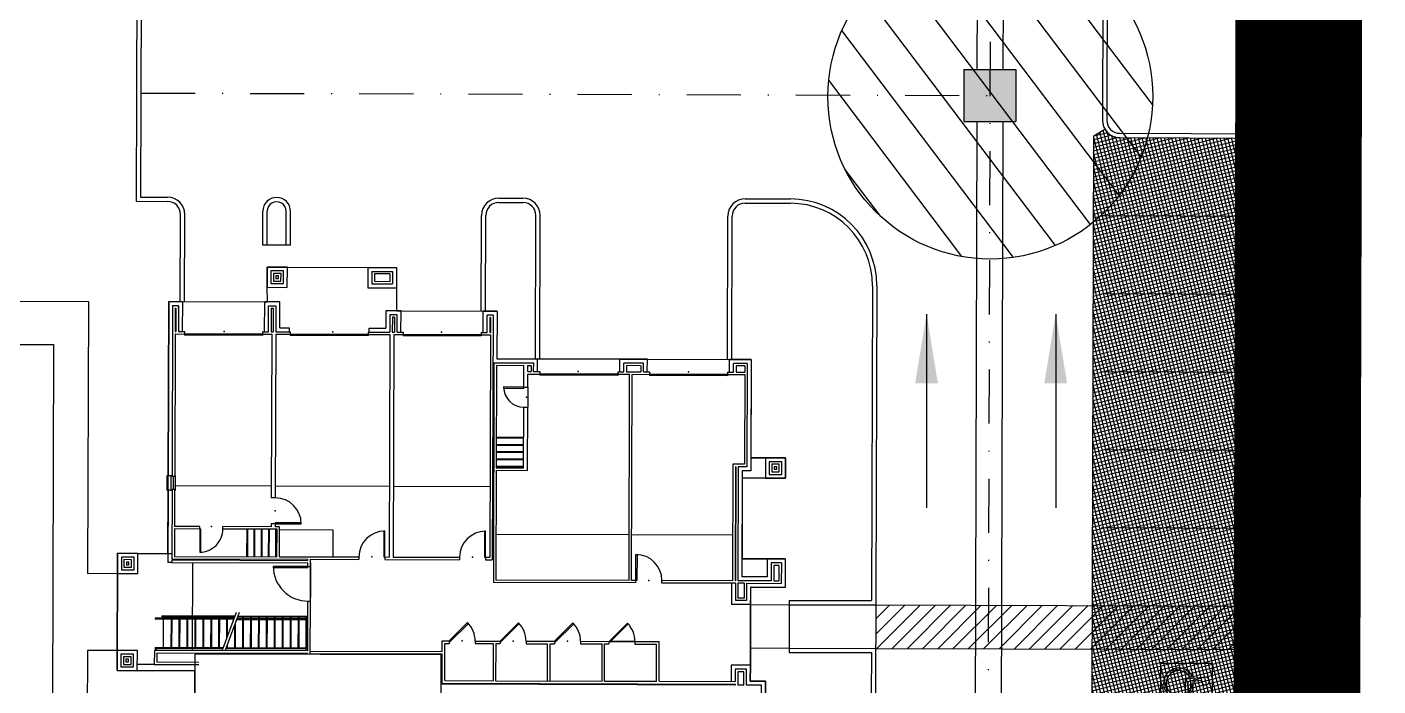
# Model space of a CAD drawing. Header units: feet. Extents: x 26064 to 27719, y 16802 to 28989.
# Drawn here: x 27424.1 to 27580, y 17279 to 17355 of the extents above; entities that cross this region are included whole.
import ezdxf

# ---------------------------------------------------------------- set-up
doc = ezdxf.new("R2010")
doc.units = ezdxf.units.FT
doc.header["$LTSCALE"] = 50
doc.header["$MEASUREMENT"] = 0
doc.header["$PDSIZE"] = -0.5
for name, pattern in [('CENTERPL', [0.25, 0.125, -0.0625, 0, -0.0625]), ('DASHED', [0.75, 0.5, -0.25]), ('HIDDEN', [0.375, 0.25, -0.125])]:
    doc.linetypes.add(name, pattern=pattern)
for name, color, linetype in [('BUILDING-INTERIOR', 251, 'Continuous'), ('BUILDINGS', 5, 'Continuous'), ('CL-ROADS', 9, 'CENTERPL'), ('CONC-5INCH-BOUNDS', 251, 'Continuous'), ('CONC-5INCH-HATCH', 251, 'Continuous'), ('CURB-B', 4, 'Continuous'), ('CURB-F', 32, 'Continuous'), ('DEMO-UTILITY', 1, 'Continuous'), ('FENCES-CHAIN', 6, 'FENCE-CHAIN'), ('INLET PROTECTION', 1, 'HIDDEN'), ('INLET-HATCH', 9, 'Continuous'), ('PAINT-MARKINGS', 32, 'Continuous'), ('PARKSTRIPES', 32, 'Continuous'), ('SD-OUTER', 6, 'Continuous'), ('SD-STRUCTURE', 6, 'Continuous'), ('SIDEWALK', 9, 'Continuous'), ('SILT FENCE', 200, 'Continuous'), ('SILT_FENCE', 1, 'HIDDEN')]:
    doc.layers.add(name, color=color, linetype=linetype)
doc.styles.add('ls80', font='simplex', dxfattribs={"oblique": 15, "height": 4})
doc.linetypes.add('FENCE-CHAIN', pattern='A,1,0,[133,ltypeshp.shx,S=0.05,R=0,X=0,Y=0],-0.1', length=1.1)
doc.dimstyles.new('dim', dxfattribs={"dimtxt": 0.18, "dimasz": 0.16, "dimexe": 0.0625, "dimexo": 0.0625, "dimgap": 0.03, "dimtad": 3, "dimdec": 4, "dimzin": 0, "dimdsep": 46, "dimtxsty": 'ls80', "dimcen": 0.09, "dimclrd": 256, "dimclre": 256, "dimclrt": 256, "dimaunit": 1, "dimadec": 4, "dimazin": 0, "dimtfac": 1, "dimtdec": 4, "dimtofl": 0, "dimtmove": 2, "dimatfit": 3, "dimfxl": 0, "dimtolj": 1, "dimtzin": 0, "dimlwd": -1, "dimlwe": -1, "dimarcsym": 0})

# ---------------------------------------------------------------- blocks, each defined once
blk = doc.blocks.new('ADA-marking')
for p, q in [((-2.84, 3), (-2.84, -3)), ((2.84, 3), (-2.84, 3)), ((-1.26, 2.37), (-1.04, -0.16)), ((-0.89, 1.74), (-0.81, 0.79)), ((2.84, -3), (2.84, 3)), ((-1.4, 0.7), (-1.37, 0.35)), ((0.32, 0.79), (-0.81, 0.79)), ((-0.78, 0.47), (-0.75, 0.16)), ((-0.78, 0.47), (0.32, 0.47)), ((-0.75, 0.16), (0.74, 0.16)), ((0.32, 0.47), (0.32, 0.79)), ((0.74, 0.16), (1.68, -1.69)), ((-1.04, -0.16), (0.54, -0.16)), ((0.54, -0.16), (1.53, -2.1)), ((0.81, -1.32), (1, -1.68)), ((1.68, -1.69), (2.14, -1.48)), ((2.14, -1.48), (2.27, -1.77)), ((-2.84, -3), (2.84, -3)), ((1.53, -2.1), (2.27, -1.77))]:
    blk.add_line(p, q)
for centre, radius, start, end in [((-0.85, 2.19), 0.454, 264.3974, 156.5932), ((-0.57, -0.87), 1.77, 117.8826, 332.6359), ((-0.57, -0.87), 1.46, 123.2395, 342.159)]:
    blk.add_arc(centre, radius, start, end)

msp = doc.modelspace()

# ---------------------------------------------------------------- hatches: boundary and pattern name
at = {"layer": 'CONC-5INCH-HATCH'}
h = msp.add_hatch(dxfattribs=at)
h.set_pattern_fill('ANSI37', scale=3.33, angle=329.2625, style=0)
edge = h.paths.add_edge_path()
edge.add_line((27548.291, 17264.26643), (27547.01055, 17265.04775))
edge.add_line((27547.01055, 17265.04775), (27547.23289, 17342.43959))
edge.add_line((27547.23289, 17342.43959), (27548.52035, 17343.20491))
edge.add_arc((27550.24146, 17344.22364), 2, 210.6214424, 269.8327778)
edge.add_line((27550.23562, 17342.22364), (27566.22835, 17342.17697))
edge.add_line((27566.22835, 17342.17697), (27566.00362, 17265.1773))
edge.add_line((27566.00362, 17265.1773), (27550.00369, 17265.22399))
edge.add_arc((27549.99785, 17263.224), 2, 89.8327778, 136.2115479)
edge.add_line((27548.55405, 17264.608), (27548.291, 17264.26643))
at = {"layer": 'INLET PROTECTION', "linetype": 'Continuous'}
h = msp.add_hatch(dxfattribs=at)
h.set_pattern_fill('ANSI31', scale=37.499998, angle=262.0889784, style=0)
h.set_pattern_definition([(307.088978, (51646.2888, -5917.764), (3.7392183, 2.82681806), [])])
edge = h.paths.add_edge_path()
edge.add_arc((27535.3005, 17346.96236), 18.75, 0, 360)
at = {"layer": 'PAINT-MARKINGS'}
h = msp.add_hatch(dxfattribs=at)
h.set_pattern_fill('ANSI31', scale=10, style=0)
h.paths.add_polyline_path([(27566.05615, 17283.17722), (27566.07075, 17288.1772), (27522.08853, 17288.30556), (27522.07394, 17283.30558)])

# ---------------------------------------------------------------- linework, layer by layer
at = {"layer": 'BUILDING-INTERIOR', "color": 7, "ltscale": 12}
for p, q in [((27451.82003, 17327.28774), (27451.81322, 17324.9553)), ((27454.15246, 17327.28093), (27451.82003, 17327.28774)), ((27454.14566, 17324.94849), (27454.15246, 17327.28093)), ((27454.88135, 17327.2788), (27463.9612, 17327.2523)), ((27463.46139, 17327.25376), (27463.45452, 17324.9005)), ((27463.46139, 17327.25376), (27466.75179, 17327.24416)), ((27466.75179, 17327.24416), (27466.74492, 17324.8909)), ((27452.25608, 17326.84913), (27452.25183, 17325.39136)), ((27453.71385, 17326.84488), (27452.25608, 17326.84913)), ((27452.54679, 17326.55672), (27452.54423, 17325.68206)), ((27452.54423, 17325.68206), (27453.4189, 17325.67951)), ((27453.42145, 17326.55417), (27452.54679, 17326.55672)), ((27452.83749, 17326.26432), (27452.83664, 17325.97276)), ((27452.83664, 17325.97276), (27453.12819, 17325.97191)), ((27453.12904, 17326.26347), (27452.83749, 17326.26432)), ((27453.12819, 17325.97191), (27453.12904, 17326.26347)), ((27453.4189, 17325.67951), (27453.42145, 17326.55417)), ((27453.7096, 17325.3871), (27453.71385, 17326.84488)), ((27463.91821, 17326.79427), (27463.91402, 17325.35732)), ((27463.91821, 17326.79427), (27466.2923, 17326.78734)), ((27464.20891, 17326.50185), (27464.20642, 17325.64802)), ((27464.20642, 17325.64802), (27465.9974, 17325.6428)), ((27465.99989, 17326.49662), (27464.20891, 17326.50185)), ((27465.99989, 17326.49662), (27465.9974, 17325.6428)), ((27466.2923, 17326.78734), (27466.2881, 17325.35039)), ((27451.81322, 17324.9553), (27454.14566, 17324.94849)), ((27452.25183, 17325.39136), (27453.7096, 17325.3871)), ((27463.45452, 17324.9005), (27466.74492, 17324.8909)), ((27463.91402, 17325.35732), (27466.2881, 17325.35039)), ((27440.45856, 17323.3224), (27440.39985, 17303.20514)), ((27440.45856, 17323.3224), (27442.04129, 17323.31778)), ((27440.91538, 17322.86291), (27440.85776, 17303.12049)), ((27440.91538, 17322.86291), (27441.58179, 17322.86096)), ((27441.20608, 17322.5705), (27441.19818, 17319.86321)), ((27441.20608, 17322.5705), (27441.28938, 17322.57026)), ((27441.28938, 17322.57026), (27441.28148, 17319.86297)), ((27441.58155, 17322.77766), (27441.57304, 17319.86212)), ((27441.58094, 17322.56941), (27441.58179, 17322.86096)), ((27442.04129, 17323.31778), (27442.03119, 17319.86078)), ((27442.04129, 17323.31778), (27451.53763, 17323.29007)), ((27451.52754, 17319.83306), (27451.53763, 17323.29007)), ((27453.28696, 17323.28496), (27451.53763, 17323.29007)), ((27451.9857, 17319.83173), (27451.99445, 17322.83057)), ((27451.99445, 17322.83057), (27452.82746, 17322.82814)), ((27452.28516, 17322.53817), (27452.27725, 17319.83088)), ((27452.28516, 17322.53817), (27452.53506, 17322.53744)), ((27452.53506, 17322.53744), (27452.52716, 17319.83015)), ((27452.82746, 17322.82814), (27452.81871, 17319.8293)), ((27453.27821, 17320.28612), (27453.28696, 17323.28496)), ((27465.52933, 17322.24961), (27465.5235, 17320.25038)), ((27467.27868, 17322.2445), (27465.52933, 17322.24961)), ((27465.98615, 17321.79011), (27465.98032, 17319.79088)), ((27466.81918, 17321.78768), (27465.98615, 17321.79011)), ((27466.27686, 17321.49771), (27466.27187, 17319.79003)), ((27466.52678, 17321.49698), (27466.27686, 17321.49771)), ((27466.52678, 17321.49698), (27466.52179, 17319.7893)), ((27466.81335, 17319.78845), (27466.81918, 17321.78768)), ((27467.2715, 17319.78711), (27467.27868, 17322.2445)), ((27467.27868, 17322.2445), (27476.77503, 17322.21678)), ((27476.76785, 17319.7594), (27476.77503, 17322.21679)), ((27478.35774, 17322.21217), (27476.77503, 17322.21679)), ((27477.22601, 17319.75806), (27477.23185, 17321.75729)), ((27477.89824, 17321.75535), (27477.23185, 17321.75729)), ((27477.52255, 17321.46488), (27477.51757, 17319.75721)), ((27477.60584, 17321.46464), (27477.52255, 17321.46488)), ((27477.60584, 17321.46464), (27477.60085, 17319.75697)), ((27477.89824, 17321.75535), (27477.81583, 17293.5162)), ((27478.35774, 17322.21217), (27478.34169, 17316.71428)), ((27441.19733, 17319.57166), (27441.14931, 17303.11964)), ((27441.19733, 17319.57166), (27442.28025, 17319.5685)), ((27441.19818, 17319.86321), (27441.28148, 17319.86297)), ((27441.57304, 17319.86212), (27442.2811, 17319.86005)), ((27442.28025, 17319.5685), (27442.27988, 17319.44354)), ((27451.27642, 17319.41729), (27442.27988, 17319.44354)), ((27442.2811, 17319.86005), (27442.28025, 17319.5685)), ((27451.27679, 17319.54224), (27442.28025, 17319.5685)), ((27451.27679, 17319.54224), (27451.27642, 17319.41729)), ((27451.27764, 17319.83379), (27451.27679, 17319.54224)), ((27451.27679, 17319.54224), (27452.3597, 17319.53908)), ((27451.27764, 17319.83379), (27451.9857, 17319.83173)), ((27452.27725, 17319.83088), (27452.52716, 17319.83015)), ((27452.3597, 17319.53908), (27452.30464, 17300.67133)), ((27452.81786, 17319.53774), (27452.76279, 17300.66999)), ((27452.81786, 17319.53774), (27454.48389, 17319.53288)), ((27452.81871, 17319.8293), (27454.48474, 17319.82443)), ((27453.27821, 17320.28612), (27454.36112, 17320.28296)), ((27454.36112, 17320.28296), (27454.35979, 17319.8248)), ((27454.48389, 17319.53288), (27454.48352, 17319.40793)), ((27463.48007, 17319.38167), (27454.48352, 17319.40793)), ((27454.48474, 17319.82443), (27454.48389, 17319.53288)), ((27463.48043, 17319.50662), (27454.48389, 17319.53288)), ((27463.48043, 17319.50662), (27463.48007, 17319.38167)), ((27463.48128, 17319.79818), (27463.48043, 17319.50662)), ((27463.48043, 17319.50662), (27465.97947, 17319.49933)), ((27463.48128, 17319.79818), (27465.98032, 17319.79088)), ((27463.60623, 17319.79781), (27463.60757, 17320.25597)), ((27463.60757, 17320.25597), (27465.5235, 17320.25038)), ((27465.97947, 17319.49933), (27465.90459, 17293.84252)), ((27466.27187, 17319.79003), (27466.52179, 17319.7893)), ((27466.43763, 17319.49799), (27466.36275, 17293.84119)), ((27466.43763, 17319.49799), (27467.52054, 17319.49483)), ((27466.81335, 17319.78845), (27467.52139, 17319.78638)), ((27467.52054, 17319.49483), (27467.52018, 17319.36988)), ((27476.51672, 17319.34362), (27467.52018, 17319.36988)), ((27467.52139, 17319.78638), (27467.52054, 17319.49483)), ((27476.51708, 17319.46857), (27467.52054, 17319.49483)), ((27476.51708, 17319.46857), (27476.51672, 17319.34362)), ((27476.51794, 17319.76013), (27476.51708, 17319.46857)), ((27476.51708, 17319.46857), (27477.6, 17319.46541)), ((27476.51794, 17319.76013), (27477.22601, 17319.75806)), ((27477.51757, 17319.75721), (27477.60085, 17319.75697)), ((27477.6, 17319.46541), (27477.52512, 17293.80861)), ((27478.00715, 17316.2571), (27477.93312, 17290.89184)), ((27478.00715, 17316.2571), (27482.58873, 17316.24372)), ((27478.34169, 17316.71428), (27483.04822, 17316.70054)), ((27482.58581, 17315.24411), (27482.58873, 17316.24372)), ((27483.04397, 17315.24277), (27483.04822, 17316.70054)), ((27492.54457, 17316.67283), (27483.04822, 17316.70054)), ((27492.54032, 17315.21506), (27492.54457, 17316.67283)), ((27495.71002, 17316.66359), (27492.54457, 17316.67283)), ((27492.99847, 17315.21372), (27493.00139, 17316.21334)), ((27495.25052, 17316.20677), (27493.00139, 17316.21334)), ((27495.24761, 17315.20715), (27495.25052, 17316.20677)), ((27495.70576, 17315.20582), (27495.71002, 17316.66359)), ((27495.71002, 17316.66359), (27505.20637, 17316.63587)), ((27505.20211, 17315.1781), (27505.20637, 17316.63587)), ((27507.70541, 17316.62858), (27505.20637, 17316.63587)), ((27505.66027, 17315.17676), (27505.66319, 17316.17638)), ((27507.24592, 17316.17176), (27505.66319, 17316.17638)), ((27507.24592, 17316.17176), (27507.21115, 17304.25967)), ((27507.70541, 17316.62858), (27507.66797, 17303.80018)), ((27478.29785, 17315.96469), (27478.26333, 17304.1359)), ((27478.29785, 17315.96469), (27481.46331, 17315.95545)), ((27481.45602, 17313.45641), (27481.46331, 17315.95545)), ((27481.91417, 17313.45507), (27481.91855, 17314.9545)), ((27481.91855, 17314.9545), (27483.29302, 17314.95049)), ((27481.9194, 17315.24606), (27481.92146, 17315.95411)), ((27481.9194, 17315.24606), (27482.29425, 17315.24496)), ((27481.92146, 17315.95411), (27482.29632, 17315.95302)), ((27482.29632, 17315.95302), (27482.29425, 17315.24496)), ((27482.58581, 17315.24411), (27483.29387, 17315.24204)), ((27483.29302, 17314.95049), (27483.29265, 17314.82554)), ((27492.2892, 17314.79928), (27483.29265, 17314.82554)), ((27483.29387, 17315.24204), (27483.29302, 17314.95049)), ((27492.28956, 17314.92423), (27483.29302, 17314.95049)), ((27492.28956, 17314.92423), (27492.2892, 17314.79928)), ((27492.29041, 17315.21579), (27492.28956, 17314.92423)), ((27492.28956, 17314.92423), (27493.66403, 17314.92022)), ((27492.29041, 17315.21579), (27492.99847, 17315.21372)), ((27493.29209, 17315.92093), (27493.29003, 17315.21287)), ((27493.29003, 17315.21287), (27494.95605, 17315.20801)), ((27494.95812, 17315.91607), (27493.29209, 17315.92093)), ((27493.59462, 17291.13769), (27493.66403, 17314.92022)), ((27493.88618, 17291.13684), (27493.95559, 17314.91937)), ((27493.95559, 17314.91937), (27495.95482, 17314.91353)), ((27494.95812, 17315.91607), (27494.95605, 17315.20801)), ((27495.24761, 17315.20715), (27495.95567, 17315.20509)), ((27495.95482, 17314.91353), (27495.95445, 17314.78858)), ((27504.95099, 17314.76232), (27495.95445, 17314.78858)), ((27495.95567, 17315.20509), (27495.95482, 17314.91353)), ((27504.95136, 17314.88728), (27495.95482, 17314.91353)), ((27504.95136, 17314.88728), (27504.95099, 17314.76232)), ((27504.95221, 17315.17883), (27504.95136, 17314.88728)), ((27504.95136, 17314.88728), (27506.95059, 17314.88144)), ((27504.95221, 17315.17883), (27505.66027, 17315.17676)), ((27505.95389, 17315.88397), (27505.95183, 17315.17591)), ((27505.95183, 17315.17591), (27506.95144, 17315.17299)), ((27506.95351, 17315.88105), (27505.95389, 17315.88397)), ((27506.95059, 17314.88144), (27506.92045, 17304.55208)), ((27506.95351, 17315.88105), (27506.95144, 17315.17299)), ((27479.12358, 17313.46322), (27479.12321, 17313.33827)), ((27479.12321, 17313.33827), (27481.45565, 17313.33146)), ((27481.45602, 17313.45641), (27479.12358, 17313.46322)), ((27481.45565, 17313.33146), (27481.45602, 17313.45641)), ((27481.45602, 17313.45641), (27481.91417, 17313.45507)), ((27481.91417, 17313.45507), (27481.90737, 17311.12264)), ((27481.42879, 17304.12666), (27481.44921, 17311.12397)), ((27481.44921, 17311.12397), (27481.90737, 17311.12264)), ((27481.88609, 17303.83377), (27481.90737, 17311.12264)), ((27481.43657, 17306.7923), (27478.27111, 17306.80155)), ((27481.439, 17307.62532), (27478.27355, 17307.63456)), ((27481.43413, 17305.95929), (27478.26868, 17305.96853)), ((27509.31754, 17305.2948), (27507.67235, 17305.29961)), ((27509.33831, 17305.27392), (27509.3315, 17302.94148)), ((27511.67075, 17305.26711), (27509.33831, 17305.27392)), ((27511.66394, 17302.93467), (27511.67075, 17305.26711)), ((27478.26248, 17303.84434), (27478.22552, 17291.18255)), ((27478.26248, 17303.84434), (27481.88609, 17303.83377)), ((27478.26334, 17304.1359), (27481.42879, 17304.12666)), ((27481.42927, 17304.29327), (27478.26382, 17304.30251)), ((27481.4317, 17305.12628), (27478.26625, 17305.13552)), ((27505.58762, 17304.55597), (27505.54836, 17291.10281)), ((27506.92045, 17304.55208), (27505.58762, 17304.55597)), ((27505.87833, 17304.26356), (27505.83991, 17291.10195)), ((27505.91998, 17304.26344), (27505.87833, 17304.26356)), ((27505.91998, 17304.26344), (27505.88157, 17291.10183)), ((27506.21154, 17304.26259), (27506.17313, 17291.10098)), ((27507.21115, 17304.25967), (27506.21154, 17304.26259)), ((27506.66836, 17303.8031), (27506.63262, 17291.5578)), ((27507.66797, 17303.80018), (27506.66836, 17303.8031)), ((27509.77436, 17304.83531), (27509.77011, 17303.37754)), ((27511.23214, 17304.83106), (27509.77436, 17304.83531)), ((27510.06506, 17304.5429), (27510.06251, 17303.66824)), ((27510.06251, 17303.66824), (27510.93718, 17303.66569)), ((27510.93973, 17304.54035), (27510.06506, 17304.5429)), ((27510.35577, 17304.2505), (27510.35492, 17303.95894)), ((27510.35492, 17303.95894), (27510.64647, 17303.95809)), ((27510.64732, 17304.24965), (27510.35577, 17304.2505)), ((27510.64647, 17303.95809), (27510.64732, 17304.24965)), ((27510.93718, 17303.66569), (27510.93973, 17304.54035)), ((27511.22788, 17303.37328), (27511.23214, 17304.83106)), ((27440.23324, 17303.20562), (27440.22838, 17301.53959)), ((27440.39985, 17303.20514), (27440.23324, 17303.20562)), ((27440.858, 17303.2038), (27440.39985, 17303.20514)), ((27440.6914, 17303.20428), (27440.68654, 17301.53825)), ((27440.858, 17303.2038), (27440.6914, 17303.20428)), ((27441.14931, 17303.11964), (27440.85776, 17303.12049)), ((27440.98271, 17303.12013), (27440.97834, 17301.6207)), ((27441.01999, 17301.62058), (27441.02436, 17303.12001)), ((27441.14625, 17302.07838), (27452.30865, 17302.0458)), ((27441.23286, 17303.2027), (27441.14956, 17303.20295)), ((27441.22799, 17301.53667), (27441.23286, 17303.2027)), ((27509.31061, 17302.92072), (27506.6658, 17302.92844)), ((27509.3315, 17302.94148), (27511.66394, 17302.93467)), ((27509.77011, 17303.37754), (27511.22788, 17303.37328)), ((27440.39498, 17301.53911), (27440.22838, 17301.53959)), ((27440.39498, 17301.53911), (27440.37067, 17293.20898)), ((27440.85314, 17301.53777), (27440.39498, 17301.53911)), ((27440.68654, 17301.53825), (27440.85314, 17301.53777)), ((27440.85338, 17301.62107), (27440.83004, 17293.62415)), ((27441.14494, 17301.62022), (27440.85338, 17301.62107)), ((27441.14494, 17301.62022), (27441.13254, 17297.37186)), ((27441.1447, 17301.53692), (27441.22799, 17301.53667)), ((27452.76279, 17300.66999), (27452.30464, 17300.67133)), ((27452.76681, 17302.04447), (27465.92841, 17302.00605)), ((27466.38657, 17302.00472), (27477.54895, 17301.97214)), ((27452.29589, 17297.67248), (27452.29491, 17297.33928)), ((27452.75404, 17297.67115), (27452.29589, 17297.67248)), ((27452.75404, 17297.67115), (27452.75307, 17297.33794)), ((27452.75441, 17297.7961), (27452.75404, 17297.67115)), ((27452.75404, 17297.67115), (27455.75289, 17297.66239)), ((27455.75325, 17297.78734), (27452.75441, 17297.7961)), ((27455.75289, 17297.66239), (27455.75325, 17297.78734)), ((27441.13169, 17297.0803), (27441.12245, 17293.91485)), ((27444.04724, 17297.07179), (27441.13169, 17297.0803)), ((27444.04809, 17297.36335), (27441.13254, 17297.37186)), ((27444.04724, 17297.07179), (27444.03946, 17294.40615)), ((27444.04724, 17297.07179), (27444.04809, 17297.36335)), ((27444.17219, 17297.07143), (27444.04724, 17297.07179)), ((27444.16441, 17294.40579), (27444.17219, 17297.07143)), ((27446.71288, 17297.06401), (27446.71373, 17297.35557)), ((27452.96048, 17297.04578), (27446.71288, 17297.06401)), ((27452.29491, 17297.33928), (27446.71373, 17297.35557)), ((27449.46182, 17297.05599), (27449.45258, 17293.89054)), ((27450.29484, 17297.05356), (27450.28559, 17293.88811)), ((27451.12785, 17297.05113), (27451.11861, 17293.88567)), ((27451.96086, 17297.04869), (27451.95162, 17293.88324)), ((27453.25288, 17297.33648), (27452.75307, 17297.33794)), ((27452.79387, 17297.04626), (27452.78463, 17293.88081)), ((27452.95124, 17293.88033), (27452.96048, 17297.04578)), ((27453.2428, 17293.87948), (27453.25288, 17297.33648)), ((27459.45774, 17296.94351), (27453.25179, 17296.96163)), ((27459.44874, 17293.86137), (27459.45774, 17296.94351)), ((27465.28858, 17296.84319), (27465.27983, 17293.84435)), ((27465.41353, 17296.84283), (27465.28858, 17296.84319)), ((27465.40478, 17293.84398), (27465.41353, 17296.84283)), ((27476.90911, 17296.80928), (27476.90036, 17293.81043)), ((27477.03407, 17296.80891), (27476.90911, 17296.80928)), ((27477.02531, 17293.81007), (27477.03407, 17296.80891)), ((27478.24096, 17296.47219), (27493.61006, 17296.42733)), ((27493.90161, 17296.42648), (27505.5638, 17296.39244)), ((27434.56346, 17294.2672), (27434.55665, 17291.93477)), ((27436.8959, 17294.26039), (27434.56346, 17294.2672)), ((27436.88909, 17291.92796), (27436.8959, 17294.26039)), ((27444.03946, 17294.40615), (27444.16441, 17294.40579)), ((27434.99951, 17293.82859), (27434.99526, 17292.37082)), ((27436.45729, 17293.82434), (27434.99951, 17293.82859)), ((27435.29022, 17293.53619), (27435.28767, 17292.66152)), ((27436.16488, 17293.53364), (27435.29022, 17293.53619)), ((27435.58092, 17293.24378), (27435.58007, 17292.95223)), ((27435.58007, 17292.95223), (27435.87162, 17292.95138)), ((27435.87247, 17293.24293), (27435.58092, 17293.24378)), ((27435.87162, 17292.95138), (27435.87247, 17293.24293)), ((27436.16233, 17292.65897), (27436.16488, 17293.53364)), ((27436.45303, 17292.36657), (27436.45729, 17293.82434)), ((27436.87501, 17294.23963), (27440.8318, 17294.22808)), ((27440.82883, 17293.20764), (27440.37067, 17293.20898)), ((27440.82968, 17293.4992), (27440.82883, 17293.20764)), ((27440.82883, 17293.20764), (27456.53114, 17293.16181)), ((27440.82968, 17293.4992), (27456.53199, 17293.45337)), ((27440.83004, 17293.62415), (27456.53235, 17293.57832)), ((27441.12245, 17293.91485), (27452.95124, 17293.88033)), ((27452.53146, 17292.75698), (27452.53109, 17292.63203)), ((27456.52992, 17292.74532), (27452.53146, 17292.75698)), ((27453.2428, 17293.87948), (27462.40593, 17293.85273)), ((27456.52956, 17292.62036), (27456.52992, 17292.74532)), ((27456.52992, 17292.74532), (27456.53114, 17293.16181)), ((27456.52992, 17292.74532), (27456.82148, 17292.74447)), ((27456.53199, 17293.45337), (27456.53235, 17293.57832)), ((27456.80981, 17288.746), (27456.82148, 17292.74447)), ((27456.82269, 17293.16097), (27456.81102, 17289.16251)), ((27456.82148, 17292.74447), (27456.82391, 17293.57747)), ((27456.82391, 17293.57747), (27462.40508, 17293.56118)), ((27462.40593, 17293.85273), (27462.40508, 17293.56118)), ((27465.27983, 17293.84435), (27465.40478, 17293.84398)), ((27465.40478, 17293.84398), (27465.40393, 17293.55243)), ((27465.40393, 17293.55243), (27474.02561, 17293.52726)), ((27465.40478, 17293.84398), (27465.90459, 17293.84252)), ((27466.36274, 17293.84119), (27474.02647, 17293.81882)), ((27474.02647, 17293.81882), (27474.02561, 17293.52726)), ((27476.90036, 17293.81043), (27477.02531, 17293.81007)), ((27477.02531, 17293.81007), (27477.02446, 17293.51851)), ((27477.02446, 17293.51851), (27477.81583, 17293.5162)), ((27477.02531, 17293.81007), (27477.52512, 17293.80861)), ((27494.38598, 17291.13538), (27494.39473, 17294.13423)), ((27494.39473, 17294.13423), (27494.51969, 17294.13386)), ((27494.51969, 17294.13386), (27494.51094, 17291.13502)), ((27509.55423, 17293.63183), (27506.6387, 17293.64033)), ((27509.55423, 17293.63183), (27509.54816, 17291.54929)), ((27511.63677, 17293.62575), (27509.55423, 17293.63183)), ((27510.01105, 17293.17233), (27510.00498, 17291.0898)), ((27511.17727, 17293.16893), (27510.01105, 17293.17233)), ((27510.30176, 17292.87993), (27510.29653, 17291.08895)), ((27510.88487, 17292.87822), (27510.30176, 17292.87993)), ((27510.88487, 17292.87822), (27510.87964, 17291.08725)), ((27511.17727, 17293.16893), (27511.17034, 17290.79484)), ((27511.63677, 17293.62575), (27511.62716, 17290.33535)), ((27434.53577, 17291.914), (27434.50993, 17283.0632)), ((27434.55665, 17291.93477), (27436.88909, 17291.92796)), ((27434.99526, 17292.37082), (27436.45303, 17292.36657)), ((27435.28767, 17292.66152), (27436.16233, 17292.65897)), ((27452.53109, 17292.63203), (27456.52956, 17292.62036)), ((27493.59462, 17291.13769), (27478.22552, 17291.18255)), ((27494.38598, 17291.13538), (27493.88618, 17291.13684)), ((27509.54816, 17291.54929), (27506.63262, 17291.5578)), ((27494.38513, 17290.84383), (27477.93312, 17290.89184)), ((27494.38513, 17290.84383), (27494.38598, 17291.13538)), ((27494.51094, 17291.13502), (27494.38598, 17291.13538)), ((27497.38398, 17290.83508), (27497.38483, 17291.12663)), ((27505.88071, 17290.81028), (27497.38398, 17290.83508)), ((27505.54836, 17291.10281), (27497.38483, 17291.12663)), ((27505.42255, 17290.81162), (27505.41538, 17288.35423)), ((27505.88157, 17291.10183), (27505.83991, 17291.10195)), ((27505.88071, 17290.81028), (27505.87487, 17288.81105)), ((27506.17226, 17290.80943), (27506.16728, 17289.10175)), ((27506.88034, 17290.80736), (27506.17226, 17290.80943)), ((27510.00498, 17291.0898), (27506.17313, 17291.10098)), ((27506.88034, 17290.80736), (27506.87535, 17289.09968)), ((27507.17189, 17290.80651), (27507.16606, 17288.80728)), ((27507.17189, 17290.80651), (27511.17034, 17290.79484)), ((27507.62871, 17290.34702), (27507.62288, 17288.34778)), ((27507.62871, 17290.34702), (27511.62716, 17290.33535)), ((27510.29653, 17291.08895), (27510.87964, 17291.08725)), ((27456.50148, 17282.99903), (27456.51825, 17288.74686)), ((27456.51825, 17288.74686), (27456.80981, 17288.74601)), ((27456.79182, 17282.58169), (27456.80981, 17288.74601)), ((27507.62288, 17288.34778), (27505.41538, 17288.35423)), ((27507.16606, 17288.80728), (27505.87487, 17288.81105)), ((27506.87535, 17289.09968), (27506.16728, 17289.10175)), ((27507.60112, 17280.89232), (27507.62421, 17288.80594)), ((27438.89419, 17286.799), (27438.89383, 17286.67404)), ((27447.96308, 17286.64758), (27438.89383, 17286.67404)), ((27448.01083, 17286.7724), (27438.89419, 17286.799)), ((27439.68592, 17286.92164), (27439.68628, 17287.04659)), ((27448.05857, 17286.89721), (27439.68592, 17286.92164)), ((27448.10632, 17287.02203), (27439.68628, 17287.04659)), ((27439.81014, 17286.67137), (27439.80054, 17283.38097)), ((27439.81087, 17286.92127), (27439.81051, 17286.79632)), ((27440.72646, 17286.6687), (27440.71685, 17283.37829)), ((27440.72719, 17286.9186), (27440.72682, 17286.79365)), ((27441.64277, 17286.66602), (27441.63317, 17283.37562)), ((27441.6435, 17286.91593), (27441.64314, 17286.79098)), ((27442.55909, 17286.66335), (27442.54948, 17283.37295)), ((27442.55982, 17286.91325), (27442.55945, 17286.7883)), ((27443.4754, 17286.66068), (27443.4658, 17283.37027)), ((27443.47613, 17286.91058), (27443.47577, 17286.78563)), ((27444.39172, 17286.658), (27444.38211, 17283.3676)), ((27444.39244, 17286.9079), (27444.39208, 17286.78296)), ((27445.30803, 17286.65533), (27445.29843, 17283.36492)), ((27445.30876, 17286.90523), (27445.3084, 17286.78028)), ((27446.22435, 17286.65266), (27446.21474, 17283.36225)), ((27446.22507, 17286.90255), (27446.22471, 17286.77761)), ((27447.14066, 17286.64998), (27447.13396, 17284.35601)), ((27447.14139, 17286.89989), (27447.14102, 17286.77494)), ((27472.83205, 17284.15927), (27474.95874, 17286.27359)), ((27475.04684, 17286.18498), (27472.92015, 17284.07066)), ((27474.95874, 17286.27359), (27475.04684, 17286.18498)), ((27478.70479, 17284.14213), (27480.83149, 17286.25645)), ((27480.91958, 17286.16784), (27478.79289, 17284.05352)), ((27480.83149, 17286.25645), (27480.91958, 17286.16784)), ((27484.99404, 17284.12378), (27487.12074, 17286.23809)), ((27487.20883, 17286.14948), (27485.08214, 17284.03516)), ((27487.12074, 17286.23809), (27487.20883, 17286.14948)), ((27491.28329, 17284.10542), (27493.40999, 17286.21974)), ((27493.49808, 17286.13112), (27491.37139, 17284.01681)), ((27493.40999, 17286.21974), (27493.49808, 17286.13112)), ((27438.88422, 17283.38364), (27438.88325, 17283.05044)), ((27446.75325, 17283.36069), (27438.88422, 17283.38364)), ((27447.13122, 17283.41616), (27447.13106, 17283.35958)), ((27472.03718, 17282.95371), (27472.0407, 17284.16158)), ((27472.0407, 17284.16158), (27472.83205, 17284.15927)), ((27472.31888, 17279.57916), (27472.3314, 17283.86918)), ((27472.3314, 17283.86918), (27472.8312, 17283.86772)), ((27472.83205, 17284.15927), (27472.8312, 17283.86772)), ((27472.92015, 17284.07066), (27472.83205, 17284.15927)), ((27475.8309, 17284.15052), (27475.83005, 17283.85896)), ((27475.83005, 17283.85896), (27477.91258, 17283.85289)), ((27475.8309, 17284.15052), (27478.70479, 17284.14213)), ((27477.91258, 17283.85289), (27477.90006, 17279.56287)), ((27478.20413, 17283.85204), (27478.19161, 17279.56202)), ((27478.20413, 17283.85204), (27478.70394, 17283.85058)), ((27478.70479, 17284.14213), (27478.70394, 17283.85058)), ((27478.79289, 17284.05352), (27478.70479, 17284.14213)), ((27481.70364, 17284.13338), (27481.70279, 17283.84183)), ((27481.70279, 17283.84183), (27484.20183, 17283.83453)), ((27481.70364, 17284.13338), (27484.99404, 17284.12378)), ((27484.18931, 17279.54451), (27484.20183, 17283.83453)), ((27484.48086, 17279.54366), (27484.49338, 17283.83368)), ((27484.49338, 17283.83368), (27484.99319, 17283.83222)), ((27484.99404, 17284.12378), (27484.99319, 17283.83222)), ((27485.08214, 17284.03516), (27484.99404, 17284.12378)), ((27487.99289, 17284.11502), (27487.99204, 17283.82347)), ((27487.99204, 17283.82347), (27490.49108, 17283.81618)), ((27487.99289, 17284.11502), (27491.28329, 17284.10542)), ((27490.47856, 17279.52616), (27490.49108, 17283.81618)), ((27490.77011, 17279.52531), (27490.78263, 17283.81533)), ((27490.78263, 17283.81533), (27491.28244, 17283.81387)), ((27491.28329, 17284.10542), (27491.28244, 17283.81387)), ((27491.37139, 17284.01681), (27491.28329, 17284.10542)), ((27494.28214, 17284.09667), (27491.28329, 17284.10542)), ((27491.28329, 17284.10542), (27494.28214, 17284.09667)), ((27494.28214, 17284.09667), (27494.28129, 17283.80511)), ((27494.28129, 17283.80511), (27496.78033, 17283.79782)), ((27494.28214, 17284.09667), (27497.07273, 17284.08852)), ((27496.76781, 17279.5078), (27496.78033, 17283.79782)), ((27497.05936, 17279.50695), (27497.07273, 17284.08852)), ((27434.50993, 17283.0632), (27434.50313, 17280.73076)), ((27436.84237, 17283.05639), (27434.50993, 17283.0632)), ((27434.94599, 17282.62459), (27434.94173, 17281.16682)), ((27436.40376, 17282.62034), (27434.94599, 17282.62459)), ((27435.23669, 17282.33219), (27435.23414, 17281.45752)), ((27436.11135, 17282.32963), (27435.23669, 17282.33219)), ((27435.52739, 17282.03978), (27435.52654, 17281.74823)), ((27435.81895, 17282.03893), (27435.52739, 17282.03978)), ((27435.8181, 17281.74737), (27435.81895, 17282.03893)), ((27436.1088, 17281.45497), (27436.11135, 17282.32963)), ((27436.39951, 17281.16256), (27436.40376, 17282.62034)), ((27436.83556, 17280.72395), (27436.84237, 17283.05639)), ((27438.79995, 17283.05071), (27438.79527, 17281.44713)), ((27456.50148, 17282.99905), (27438.79995, 17283.05071)), ((27439.00881, 17283.25833), (27439.0082, 17283.05007)), ((27446.70551, 17283.23587), (27439.00881, 17283.25833)), ((27439.09065, 17282.75831), (27439.08767, 17281.73783)), ((27456.50063, 17282.7075), (27439.09065, 17282.75831)), ((27456.50027, 17282.58255), (27456.50063, 17282.7075)), ((27456.79219, 17282.70665), (27472.03632, 17282.66216)), ((27456.79304, 17282.9982), (27472.03718, 17282.95371)), ((27472.02648, 17279.28845), (27472.03632, 17282.66216)), ((27434.50313, 17280.73076), (27436.83556, 17280.72395)), ((27434.94173, 17281.16682), (27436.39951, 17281.16256)), ((27435.23414, 17281.45752), (27436.1088, 17281.45497)), ((27435.52654, 17281.74823), (27435.8181, 17281.74737)), ((27438.79527, 17281.44713), (27436.83769, 17281.45284)), ((27438.79527, 17281.44713), (27443.9183, 17281.43218)), ((27439.08767, 17281.73783), (27443.91916, 17281.72373)), ((27505.39497, 17281.35692), (27505.3895, 17279.48264)), ((27507.60245, 17281.35048), (27505.39497, 17281.35692)), ((27505.85179, 17280.89742), (27505.84766, 17279.4813)), ((27507.14296, 17280.89366), (27505.85179, 17280.89742)), ((27506.14249, 17280.60502), (27506.13799, 17279.06394)), ((27506.85055, 17280.60295), (27506.14249, 17280.60502)), ((27506.84606, 17279.06188), (27506.85055, 17280.60295)), ((27507.13761, 17279.06103), (27507.14296, 17280.89366)), ((27507.5971, 17279.51785), (27507.60245, 17281.35048)), ((27505.84644, 17279.0648), (27471.90116, 17279.16387)), ((27472.02648, 17279.28845), (27505.8468, 17279.18974)), ((27472.31888, 17279.57916), (27477.90006, 17279.56287)), ((27478.19161, 17279.56202), (27490.47856, 17279.52616)), ((27490.77011, 17279.52531), (27496.76781, 17279.5078)), ((27497.05936, 17279.50695), (27505.84766, 17279.4813)), ((27505.8468, 17279.18974), (27505.84644, 17279.06479)), ((27506.84606, 17279.06188), (27506.13799, 17279.06394)), ((27508.88694, 17279.05592), (27507.13761, 17279.06103)), ((27509.34644, 17279.51274), (27507.5971, 17279.51785)), ((27508.87976, 17276.59853), (27508.88694, 17279.05592)), ((27509.33658, 17276.13904), (27509.34644, 17279.51274))]:
    msp.add_line(p, q, dxfattribs=at)
at = {"layer": 'BUILDING-INTERIOR', "color": 7, "ltscale": 6}
for p, q in [((27442.27988, 17319.44354), (27442.27988, 17319.44354)), ((27451.27642, 17319.41729), (27442.27988, 17319.44354)), ((27451.27642, 17319.41729), (27451.27642, 17319.41729)), ((27454.48352, 17319.40793), (27454.48352, 17319.40793)), ((27463.48007, 17319.38167), (27454.48352, 17319.40793)), ((27463.48007, 17319.38167), (27463.48007, 17319.38167)), ((27467.52018, 17319.36988), (27467.52018, 17319.36988)), ((27476.51672, 17319.34362), (27467.52018, 17319.36988)), ((27476.51672, 17319.34362), (27476.51672, 17319.34362)), ((27483.29265, 17314.82554), (27483.29265, 17314.82554)), ((27492.2892, 17314.79928), (27483.29265, 17314.82554)), ((27492.2892, 17314.79928), (27492.2892, 17314.79928)), ((27495.95445, 17314.78858), (27495.95445, 17314.78858)), ((27504.95099, 17314.76232), (27495.95445, 17314.78858)), ((27504.95099, 17314.76232), (27504.95099, 17314.76232)), ((27443.20291, 17293.20071), (27443.17325, 17283.03795)), ((27448.31944, 17286.64654), (27456.51206, 17286.62263)), ((27448.36718, 17286.77135), (27456.51242, 17286.74759)), ((27456.51279, 17286.87254), (27448.4623, 17286.89603)), ((27456.51315, 17286.9975), (27448.46267, 17287.02099)), ((27448.97329, 17286.64464), (27448.96368, 17283.35424)), ((27448.97402, 17286.89454), (27448.97365, 17286.76958)), ((27449.8896, 17286.64196), (27449.88, 17283.35156)), ((27449.89033, 17286.89187), (27449.88997, 17286.76691)), ((27450.80592, 17286.63929), (27450.79632, 17283.34889)), ((27450.80665, 17286.88919), (27450.80628, 17286.76424)), ((27451.72223, 17286.63661), (27451.71263, 17283.34621)), ((27451.72296, 17286.88652), (27451.7226, 17286.76156)), ((27452.63855, 17286.63394), (27452.62894, 17283.34354)), ((27452.63927, 17286.88385), (27452.63891, 17286.75889)), ((27453.55485, 17286.63126), (27453.54525, 17283.34086)), ((27453.55558, 17286.88117), (27453.55522, 17286.75621)), ((27454.47117, 17286.62859), (27454.46157, 17283.33819)), ((27454.4719, 17286.8785), (27454.47153, 17286.75354)), ((27455.38748, 17286.62592), (27455.37788, 17283.33552)), ((27455.38821, 17286.87582), (27455.38785, 17286.75087)), ((27456.3038, 17286.62324), (27456.2942, 17283.33284)), ((27456.30453, 17286.87315), (27456.30416, 17286.74819)), ((27448.05459, 17285.83014), (27448.04737, 17283.35691)), ((27456.50245, 17283.33224), (27447.1096, 17283.35965)), ((27456.50209, 17283.20728), (27447.06186, 17283.23483)), ((27456.29384, 17283.20789), (27456.29323, 17282.99964))]:
    msp.add_line(p, q, dxfattribs=at)
at = {"layer": 'BUILDING-INTERIOR', "color": 7, "ltscale": 4}
for p, q in [((27481.43875, 17307.54202), (27478.2733, 17307.55126)), ((27481.43389, 17305.87599), (27478.26844, 17305.88523)), ((27481.43632, 17306.709), (27478.27087, 17306.71824)), ((27481.42903, 17304.20996), (27478.26358, 17304.21921)), ((27481.43146, 17305.04298), (27478.26601, 17305.05222)), ((27449.54512, 17297.05575), (27449.53588, 17293.89029)), ((27450.37814, 17297.05331), (27450.3689, 17293.88786)), ((27451.21115, 17297.05088), (27451.20191, 17293.88543)), ((27452.04416, 17297.04845), (27452.03492, 17293.883)), ((27452.87718, 17297.04602), (27452.86793, 17293.88057)), ((27440.80976, 17286.66846), (27440.80016, 17283.37805)), ((27440.81049, 17286.91836), (27440.81012, 17286.79341)), ((27441.72607, 17286.66578), (27441.71647, 17283.37538)), ((27441.7268, 17286.91568), (27441.72644, 17286.79073)), ((27442.64239, 17286.66311), (27442.63278, 17283.3727)), ((27442.64312, 17286.91301), (27442.64275, 17286.78806)), ((27443.5587, 17286.66044), (27443.5491, 17283.37003)), ((27443.55943, 17286.91033), (27443.55907, 17286.78539)), ((27444.47502, 17286.65776), (27444.46541, 17283.36735)), ((27444.47575, 17286.90766), (27444.47538, 17286.78271)), ((27445.39133, 17286.65509), (27445.38173, 17283.36468)), ((27445.39206, 17286.90499), (27445.3917, 17286.78004)), ((27446.30765, 17286.65241), (27446.29804, 17283.36202)), ((27446.30837, 17286.90232), (27446.30801, 17286.77736)), ((27447.22396, 17286.64974), (27447.21791, 17284.57546)), ((27447.22469, 17286.89965), (27447.22432, 17286.77469)), ((27449.05659, 17286.64439), (27449.04699, 17283.35399)), ((27449.05732, 17286.8943), (27449.05695, 17286.76934)), ((27449.9729, 17286.64172), (27449.9633, 17283.35132)), ((27449.97363, 17286.89163), (27449.97327, 17286.76667)), ((27450.88922, 17286.63904), (27450.87962, 17283.34865)), ((27450.88995, 17286.88895), (27450.88958, 17286.76399)), ((27451.80553, 17286.63637), (27451.79593, 17283.34597)), ((27451.80626, 17286.88628), (27451.8059, 17286.76132)), ((27452.72185, 17286.63369), (27452.71225, 17283.3433)), ((27452.72258, 17286.8836), (27452.72221, 17286.75865)), ((27453.63816, 17286.63102), (27453.62856, 17283.34062)), ((27453.63889, 17286.88093), (27453.63853, 17286.75597)), ((27454.55448, 17286.62835), (27454.54488, 17283.33795)), ((27454.55521, 17286.87825), (27454.55484, 17286.7533)), ((27455.47079, 17286.62567), (27455.46119, 17283.33527)), ((27455.47152, 17286.87558), (27455.47116, 17286.75062)), ((27456.38711, 17286.623), (27456.3775, 17283.3326)), ((27456.38783, 17286.87291), (27456.38747, 17286.74795)), ((27448.13853, 17286.04961), (27448.13067, 17283.35667)), ((27447.21516, 17283.63562), (27447.21436, 17283.35934))]:
    msp.add_line(p, q, dxfattribs=at)
at = {"layer": 'BUILDING-INTERIOR', "color": 7, "ltscale": 48}
for p, q in [((27446.62593, 17283.02785), (27448.28136, 17287.47968)), ((27446.98229, 17283.02681), (27448.63771, 17287.47864))]:
    msp.add_line(p, q, dxfattribs=at)
at = {"layer": 'BUILDING-INTERIOR', "color": 7, "ltscale": 12}
msp.add_lwpolyline([(27471.86567, 17267.00187), (27471.91101, 17282.53757), (27443.92177, 17282.61926), (27443.4636, 17282.62059), (27443.43067, 17271.33325)], dxfattribs=at)
for centre, radius, start, end in [((27481.45602, 17313.45641), 2.33245, 179.8327778, 269.8327778), ((27452.75404, 17297.67115), 2.99886, 359.8327878, 89.8327778), ((27444.04724, 17297.07179), 2.66565, 269.8327778, 359.8327778), ((27465.40478, 17293.84398), 2.99886, 89.8327778, 179.8327778), ((27477.02531, 17293.81007), 2.99886, 89.8327778, 179.8327778), ((27456.52992, 17292.74532), 3.99848, 179.8327778, 269.8328778), ((27494.38598, 17291.13538), 2.99886, 359.8328078, 89.8327778), ((27472.83205, 17284.15927), 2.99886, 359.8327878, 44.8327778), ((27478.70479, 17284.14213), 2.99886, 359.8327878, 44.8327778), ((27484.99404, 17284.12378), 2.99886, 359.8327778, 44.8327778), ((27491.28329, 17284.10542), 2.99886, 359.8327878, 44.8327778)]:
    msp.add_arc(centre, radius, start, end, dxfattribs=at)
for p in [(27446.86267, 17319.84668, 1), (27459.39952, 17319.81009, 1), (27471.93636, 17319.7735, 1), (27487.70884, 17315.22916, 1), (27500.45394, 17315.19196, 1), (27481.74417, 17312.28934, 1), (27452.75842, 17299.17057, 1), (27445.38091, 17297.35946, 1), (27463.90535, 17293.84836, 1), (27475.52589, 17293.81444, 1), (27456.81564, 17290.74523, 1), (27495.88541, 17291.13101, 1), (27474.33147, 17284.1549, 1), (27480.20422, 17284.13776, 1), (27486.49347, 17284.1194, 1), (27492.78272, 17284.10104, 1)]:
    msp.add_point(p, dxfattribs=at)
at = {"layer": 'BUILDINGS', "color": 7, "flags": 128}
msp.add_lwpolyline([(27443.43067, 17271.33325), (27443.45801, 17280.70463), (27436.83556, 17280.72395), (27436.83556, 17280.72395), (27436.83556, 17280.72395), (27434.50313, 17280.73076), (27434.50993, 17283.0632), (27434.53577, 17291.914), (27434.56346, 17294.2672), (27436.8959, 17294.26039), (27440.37365, 17294.22942), (27440.39498, 17301.53911), (27440.39985, 17303.20514), (27440.45856, 17323.3224), (27440.45856, 17323.3224), (27442.04129, 17323.31778), (27451.53763, 17323.29007), (27451.87085, 17323.2891), (27451.81322, 17324.9553), (27451.82003, 17327.28774), (27454.15246, 17327.28093), (27463.46139, 17327.25376), (27466.75179, 17327.24416), (27466.74492, 17324.8909), (27466.7372, 17322.24608), (27467.27868, 17322.2445), (27476.77503, 17322.21679), (27478.35774, 17322.21217), (27478.34169, 17316.71428), (27483.04822, 17316.70054), (27492.54457, 17316.67283), (27495.71002, 17316.66359), (27505.20637, 17316.63587), (27507.70541, 17316.62858), (27507.67235, 17305.29961), (27509.33831, 17305.27392), (27511.67075, 17305.26711), (27511.66394, 17302.93467), (27509.3315, 17302.94148), (27506.6658, 17302.92844), (27506.6387, 17293.64033), (27509.55423, 17293.63183), (27511.63677, 17293.62575), (27511.62716, 17290.33535), (27507.62871, 17290.34702), (27507.62288, 17288.34778), (27507.60245, 17281.35048), (27507.5971, 17279.51785), (27509.34644, 17279.51274), (27509.33658, 17276.13904)], dxfattribs=at)
at = {"layer": 'CL-ROADS', "color": 7}
for p, q in [((27536.06036, 17630.47832), (27534.8262, 17200.89469)), ((27437.25291, 17347.37209), (27535.2462, 17347.09056))]:
    msp.add_line(p, q, dxfattribs=at)
at = {"layer": 'CONC-5INCH-BOUNDS', "color": 7, "flags": 128}
msp.add_lwpolyline([(27548.291, 17264.26643), (27547.01055, 17265.04775), (27547.23289, 17342.43959), (27548.52035, 17343.20491, 0.26426431), (27550.23562, 17342.22364), (27566.22835, 17342.17697), (27566.00362, 17265.1773), (27550.00369, 17265.22399, 0.205173986), (27548.55405, 17264.608)], format="xyb", close=True, dxfattribs=at)
at = {"layer": 'CURB-B', "color": 7, "flags": 128}
for points in [[(27436.78938, 17359.86869), (27436.71644, 17334.8784)], [(27548.79082, 17361.1384), (27548.74147, 17344.23239)], [(27550.23669, 17342.72802), (27566.72981, 17342.67551)], [(27566.72981, 17342.67551), (27566.50216, 17264.67584)], [(27436.71644, 17334.8784), (27440.32489, 17334.86787)], [(27441.79119, 17323.31851), (27441.82051, 17333.3635)], [(27451.80683, 17329.83433), (27451.8182, 17333.73076)], [(27454.01393, 17329.82789), (27454.02529, 17333.72164)], [(27477.02511, 17322.21606), (27477.05732, 17333.25267)], [(27478.56169, 17334.74829), (27481.35077, 17334.74015)], [(27507.00911, 17334.67324), (27512.22778, 17334.65801)], [(27482.79813, 17316.70127), (27482.84638, 17333.23578)], [(27505.45646, 17316.63514), (27505.50474, 17333.17763)], [(27454.51393, 17329.82643), (27451.30683, 17329.83579)], [(27521.69602, 17325.13434), (27521.59, 17288.80702)], [(27512.09004, 17288.83475), (27512.07253, 17282.83477)], [(27512.09004, 17288.83475), (27521.59, 17288.80702)], [(27512.07253, 17282.83477), (27521.57248, 17282.80705)], [(27521.57248, 17282.80705), (27521.55805, 17277.86265)]]:
    msp.add_lwpolyline(points, dxfattribs=at)
for points in [[(27548.74147, 17344.23239, 0.414135819), (27550.23669, 17342.72802)], [(27441.82051, 17333.3635, 0.414213562), (27440.32489, 17334.86787)], [(27454.02531, 17333.72432, 1), (27451.8182, 17333.73076)], [(27478.56169, 17334.74829, 0.414213562), (27477.05732, 17333.25267)], [(27482.84638, 17333.23578, 0.414213562), (27481.35077, 17334.74015)], [(27507.00911, 17334.67324, 0.414213562), (27505.50474, 17333.17763)], [(27521.69602, 17325.13434, 0.414213562), (27512.22778, 17334.65801)]]:
    msp.add_lwpolyline(points, format="xyb", dxfattribs=at)
at = {"layer": 'CURB-F', "color": 7}
for p, q in [((27548.29082, 17361.13986), (27548.24146, 17344.22947)), ((27437.28791, 17359.36724), (27437.2179, 17335.37694)), ((27550.23562, 17342.22364), (27566.22835, 17342.17697)), ((27566.22835, 17342.17697), (27566.00362, 17265.1773)), ((27437.2179, 17335.37694), (27440.32635, 17335.36786)), ((27478.56315, 17335.24829), (27481.35223, 17335.24015)), ((27507.01057, 17335.17324), (27512.22923, 17335.15801)), ((27442.29119, 17323.31706), (27442.3205, 17333.36204)), ((27451.30683, 17329.83579), (27451.3182, 17333.73222)), ((27454.51393, 17329.82643), (27454.5253, 17333.72286)), ((27476.52511, 17322.21752), (27476.55732, 17333.25413)), ((27483.29813, 17316.69982), (27483.34638, 17333.23432)), ((27504.95646, 17316.6366), (27505.00474, 17333.17909)), ((27522.19602, 17325.13288), (27522.05805, 17277.86119)), ((27512.08858, 17288.33475), (27522.08853, 17288.30556)), ((27512.07398, 17283.33477), (27522.07394, 17283.30558))]:
    msp.add_line(p, q, dxfattribs=at)
for centre, radius, start, end in [((27550.24146, 17344.22364), 2, 179.8327778, 269.8327778), ((27440.32051, 17333.36787), 2, 359.8327778, 89.8327778), ((27452.92175, 17333.72754), 1.60356, 359.8327778, 179.8327778), ((27478.55731, 17333.2483), 2, 89.8327778, 179.8327778), ((27481.34639, 17333.24015), 2, 359.8327778, 89.8327778), ((27507.00474, 17333.17325), 2, 89.8327778, 179.8327778), ((27512.20006, 17325.16205), 9.996, 359.8327778, 89.8327778)]:
    msp.add_arc(centre, radius, start, end, dxfattribs=at)
at = {"layer": 'DEMO-UTILITY', "color": 1, "linetype": 'DASHED', "const_width": 4}
msp.add_lwpolyline([(27139.07639, 16837.55616), (27136.77996, 16836.40038), (27176.86763, 16836.40038), (27177.08777, 16899.81834), (27306.13781, 16899.37037), (27307.17391, 17114.23636), (27497.1933, 17113.50827), (27496.89571, 17057.7123), (27575.39252, 17057.1509), (27578.04835, 18013.41051), (27578.04835, 18043.90918), (26750.68492, 18040.58724), (26748.26576, 18022.94146), (26393.41176, 18022.94146)], dxfattribs=at)
at = {"layer": 'FENCES-CHAIN', "color": 7, "ltscale": 0.5}
msp.add_line((27577.18074, 18012.41307), (27574.39252, 17057.15382), dxfattribs=at)
msp.add_line((27577.18074, 18012.41307), (27574.39252, 17057.15382), dxfattribs=at)
msp.add_line((27577.18074, 18012.41307), (27574.39252, 17057.15382), dxfattribs=at)
at = {"layer": 'INLET PROTECTION', "color": 7, "linetype": 'Continuous'}
msp.add_circle((27535.3005, 17346.96236), 18.75, dxfattribs=at)
at = {"layer": 'INLET-HATCH', "color": 7}
msp.add_solid([(27532.25853, 17350.09962), (27538.2585, 17350.08211), (27532.24102, 17344.09964), (27538.24099, 17344.08213)], dxfattribs=at)
at = {"layer": 'PAINT-MARKINGS', "color": 7}
for p, q in [((27522.08853, 17288.30556), (27566.07075, 17288.1772)), ((27522.07394, 17283.30558), (27566.05615, 17283.17722))]:
    msp.add_line(p, q, dxfattribs=at)
at = {"layer": 'PARKSTRIPES', "color": 7}
for p, q in [((27548.20216, 17333.22954), (27566.20208, 17333.17701)), ((27548.17589, 17324.22958), (27566.17582, 17324.17704)), ((27548.14963, 17315.22962), (27566.14955, 17315.17708)), ((27548.12336, 17306.22966), (27566.12328, 17306.17712)), ((27548.09709, 17297.22969), (27566.09701, 17297.17716))]:
    msp.add_line(p, q, dxfattribs=at)
at = {"layer": 'SD-OUTER', "color": 7}
for p, q in [((27534.40323, 17570.99394), (27533.75852, 17350.09524)), ((27537.40322, 17570.98519), (27536.75851, 17350.08648)), ((27533.74101, 17344.09526), (27533.39368, 17225.08961)), ((27536.741, 17344.08651), (27536.39367, 17225.08086))]:
    msp.add_line(p, q, dxfattribs=at)
at = {"layer": 'SD-STRUCTURE', "color": 7}
for p, q in [((27532.25853, 17350.09962), (27532.24102, 17344.09964)), ((27532.25853, 17350.09962), (27538.2585, 17350.08211)), ((27538.2585, 17350.08211), (27538.24099, 17344.08213)), ((27532.24102, 17344.09964), (27538.24099, 17344.08213))]:
    msp.add_line(p, q, dxfattribs=at)
at = {"layer": 'SIDEWALK', "color": 7}
for p, q in [((27391.67188, 17323.38994), (27431.18822, 17323.33524)), ((27431.18822, 17323.33524), (27431.09654, 17291.92404)), ((27387.65729, 17318.3955), (27427.17363, 17318.34079)), ((27427.17363, 17318.34079), (27427.05287, 17276.96512)), ((27434.53577, 17291.914), (27431.09654, 17291.92404)), ((27507.62288, 17288.34778), (27512.08858, 17288.33475)), ((27507.60828, 17283.3478), (27512.07398, 17283.33477)), ((27431.07071, 17283.07324), (27430.9924, 17256.24078)), ((27434.50993, 17283.0632), (27431.07071, 17283.07324))]:
    msp.add_line(p, q, dxfattribs=at)
at = {"layer": 'SILT FENCE', "linetype": 'Continuous', "const_width": 10, "flags": 128}
msp.add_lwpolyline([(27571.18993, 17113.92892), (27571.18993, 17648.08742), (27565.85877, 17658.64102), (27561.96805, 17673.0828), (27561.96805, 17792.50513), (27529.07287, 17872.54221), (27515.83663, 17965.7443), (27485.76855, 17981.4147), (26810.18741, 17983.35403), (26801.24797, 17983.84578), (26736.9852, 17997.16402), (26717.6278, 17998.68722), (26707.45353, 17998.94141), (26541.31565, 17998.97573), (26439.41486, 17996.83872), (26373.56271, 17989.8501), (26343.25903, 17981.11433), (26323.44511, 17981.69672), (26251.9082, 18008.79492), (26227.05969, 18020.52676)], dxfattribs=at)
at = {"layer": 'SILT_FENCE', "color": 3, "linetype": 'Continuous', "flags": 128}
msp.add_lwpolyline([(27571.56538, 17801.6497, 13.33333, 13.33333, 0), (27569.41013, 17063.19384, 13.33333, 13.33333, 0)], format="xyseb", dxfattribs=at)

# ---------------------------------------------------------------- block references
at = {"layer": 'PAINT-MARKINGS', "color": 7, "rotation": 270}
msp.add_blockref('ADA-marking', (27557.93923, 17278.70089), dxfattribs=at)

# ---------------------------------------------------------------- leaders
at = {"layer": 'SD-STRUCTURE', "color": 7}
for points in [[(27527.93795, 17321.87742), (27527.93795, 17299.52821)], [(27542.8468, 17321.87742), (27542.8468, 17299.52821)]]:
    msp.add_leader(points, dimstyle='dim', override={"dimscale": 50, "dimtad": 0, "dimpost": "'"}, dxfattribs=at)

doc.saveas('drawing.dxf')
